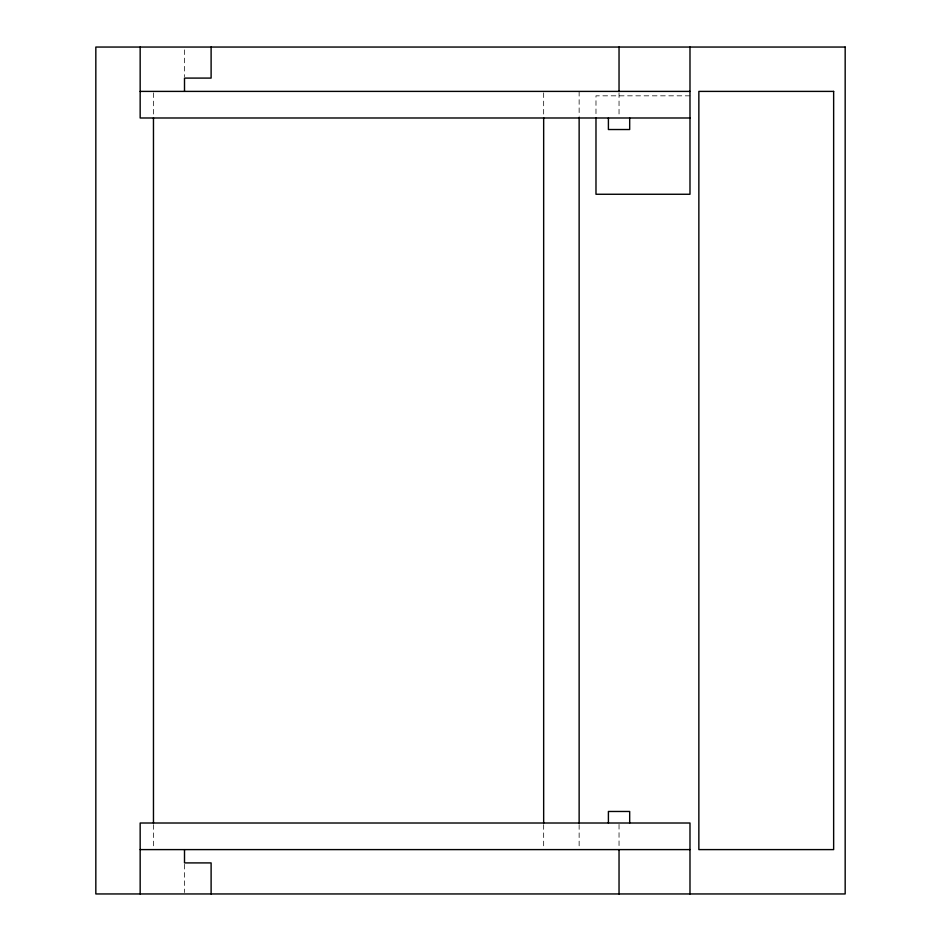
<?xml version="1.0" encoding="UTF-8"?>
<svg xmlns="http://www.w3.org/2000/svg" width="941" height="941" viewBox="0 0 941 941"><rect width="100%" height="100%" fill="white"/><g stroke="black" fill="none" stroke-linecap="round" stroke-linejoin="round"><path stroke-width="0.71" stroke-dasharray="4.71 3.53" d="M689.988 95.829L595.982 95.829L595.982 116.39M619.037 92.794L619.037 116.59M619.037 824.41L619.037 848.206M579.138 91.395L579.138 116.366M579.138 824.634L579.138 848.135M543.663 92.865L543.663 116.366M543.663 824.634L543.663 849.605M184.507 49.873L184.507 76.68M184.507 864.32L184.507 892.538M153.465 92.865L153.465 116.366M153.465 824.634L153.465 848.135"/><path stroke-width="1.41" d="M140.162 91.395L689.988 91.395M689.988 117.99L140.162 117.99L140.162 47.05M140.162 849.605L689.988 849.605M689.988 47.05L689.988 194.258L595.982 194.258L595.982 117.86M689.988 893.95L689.988 823.01L140.162 823.01L140.162 893.95M629.682 117.99L629.682 129.529L608.404 129.529L608.404 117.99M629.682 823.01L629.682 811.471L608.404 811.471L608.404 823.01M619.037 47.05L619.037 91.395M619.037 849.605L619.037 893.95M579.138 117.837L579.138 823.163M543.663 117.837L543.663 823.163M211.113 47.05L211.113 78.091L184.507 78.091L184.507 91.395M211.113 893.95L211.113 862.909L184.507 862.909L184.507 849.605M153.465 117.837L153.465 823.163M845.171 47.05L95.829 47.05L95.829 893.95L845.171 893.95L845.171 47.05M833.644 91.395L698.857 91.395L698.857 849.605L833.644 849.605L833.644 91.395"/></g></svg>
